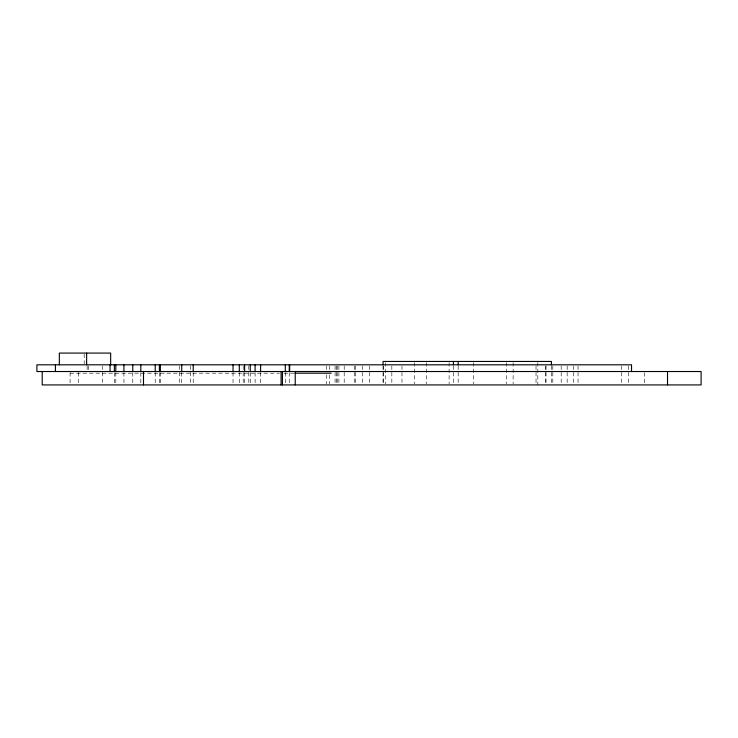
<?xml version="1.0" encoding="UTF-8"?>
<svg xmlns="http://www.w3.org/2000/svg" width="738" height="738" viewBox="0 0 738 738"><rect width="100%" height="100%" fill="white"/><g stroke="black" fill="none" stroke-linecap="round" stroke-linejoin="round"><path stroke-width="0.55" stroke-dasharray="3.69 2.77" d="M70.092 373.188L279.471 373.188M283.982 373.188L294.425 373.188M644.514 372.635L644.514 383.806M628.693 365.928L628.693 383.806M621.599 365.928L621.599 383.806M578.057 365.928L578.057 383.806M573.417 365.928L573.417 383.806M567.162 365.928L567.162 383.806M561.194 365.928L561.194 383.806M552.808 365.928L552.808 383.806M551.434 365.928L551.434 383.806M546.037 365.928L546.037 383.806M545.299 365.928L545.299 383.806M537.827 362.57L537.827 384.922M536.028 365.928L536.028 383.806M513.131 362.57L513.131 383.806M506.406 362.57L506.406 383.806M473.409 362.57L473.409 383.806M458.16 365.928L458.16 383.806M453.427 365.928L453.427 383.806M449.119 362.57L449.119 383.806M426.472 362.57L426.472 383.806M414.295 362.57L414.295 383.806M401.979 365.928L401.979 383.806M391.832 365.928L391.832 383.806M385.393 362.57L385.393 383.806M383.686 365.928L383.686 383.806M383.05 365.928L383.05 383.806M369.6 365.928L369.6 383.806M362.413 365.928L362.413 383.806M355.338 365.928L355.338 383.806M354.249 365.928L354.249 383.806M344.203 365.928L344.203 384.922M338.908 365.928L338.908 383.806M337.026 365.928L337.026 383.806M336.915 365.928L336.915 383.806M335.08 365.928L335.08 383.806M329.572 365.928L329.572 370.393M329.572 374.867L329.572 383.806M326.362 365.928L326.362 370.393M326.362 374.867L326.362 383.806M289.25 372.635L289.25 383.806M285.292 372.635L285.292 383.806M260.615 372.635L260.615 383.806M255.099 372.635L255.099 383.806M250.256 372.635L250.256 383.806M248.807 365.928L248.807 383.806M244.601 372.635L244.601 383.806M243.199 365.928L243.199 383.806M239.306 372.635L239.306 383.806M233.033 372.635L233.033 383.806M193.218 372.635L193.218 383.806M190.404 365.854L190.404 383.806M181.732 372.635L181.732 383.806M179.334 365.854L179.334 383.806M160.358 372.635L160.358 383.806M159.39 372.635L159.39 383.806M155.229 372.635L155.229 383.806M140.81 372.635L140.81 383.806M132.775 372.635L132.775 383.806M123.929 372.635L123.929 383.806M115.811 372.635L115.811 383.806M114.353 372.635L114.353 383.806M102.517 365.928L102.517 383.806M88.486 365.928L88.486 370.393M87.149 365.928L87.149 370.393M84.197 354.139L84.197 363.742M78.68 372.635L78.68 383.806M70.092 372.635L70.092 383.806"/><path stroke-width="1.11" d="M295.218 373.188L331.224 373.188M667.521 371.518L667.521 384.922M631.543 371.518L631.543 364.812L36.9 364.812L36.9 371.518L701.1 371.518L701.1 384.922L42.214 384.922L42.214 371.518M551.434 364.812L551.434 361.454L383.05 361.454L383.05 364.812M458.16 361.454L458.16 364.812M453.427 361.454L453.427 364.812M295.218 371.518L295.218 384.922M289.683 364.812L289.683 371.518M289.25 364.812L289.25 371.518M285.292 364.812L285.292 371.518M282.423 371.518L282.423 384.922M281.086 371.518L281.086 384.922M260.615 364.812L260.615 371.518M255.099 364.812L255.099 371.518M250.256 364.812L250.256 371.518M244.601 364.812L244.601 371.518M239.306 364.812L239.306 371.518M233.033 364.812L233.033 371.518M193.218 364.812L193.218 371.518M181.732 364.812L181.732 371.518M160.358 364.812L160.358 371.518M159.39 364.812L159.39 371.518M155.229 364.812L155.229 371.518M143.495 371.518L143.495 384.922M140.81 364.812L140.81 371.518M132.775 364.812L132.775 371.518M123.929 364.812L123.929 371.518M115.811 364.812L115.811 371.518M114.353 364.812L114.353 371.518M110.663 364.812L110.663 353.078L59.344 353.078L59.344 364.812M110.063 364.812L110.063 371.518M86.623 353.078L86.623 364.812M55.424 364.812L55.424 371.518"/></g></svg>
